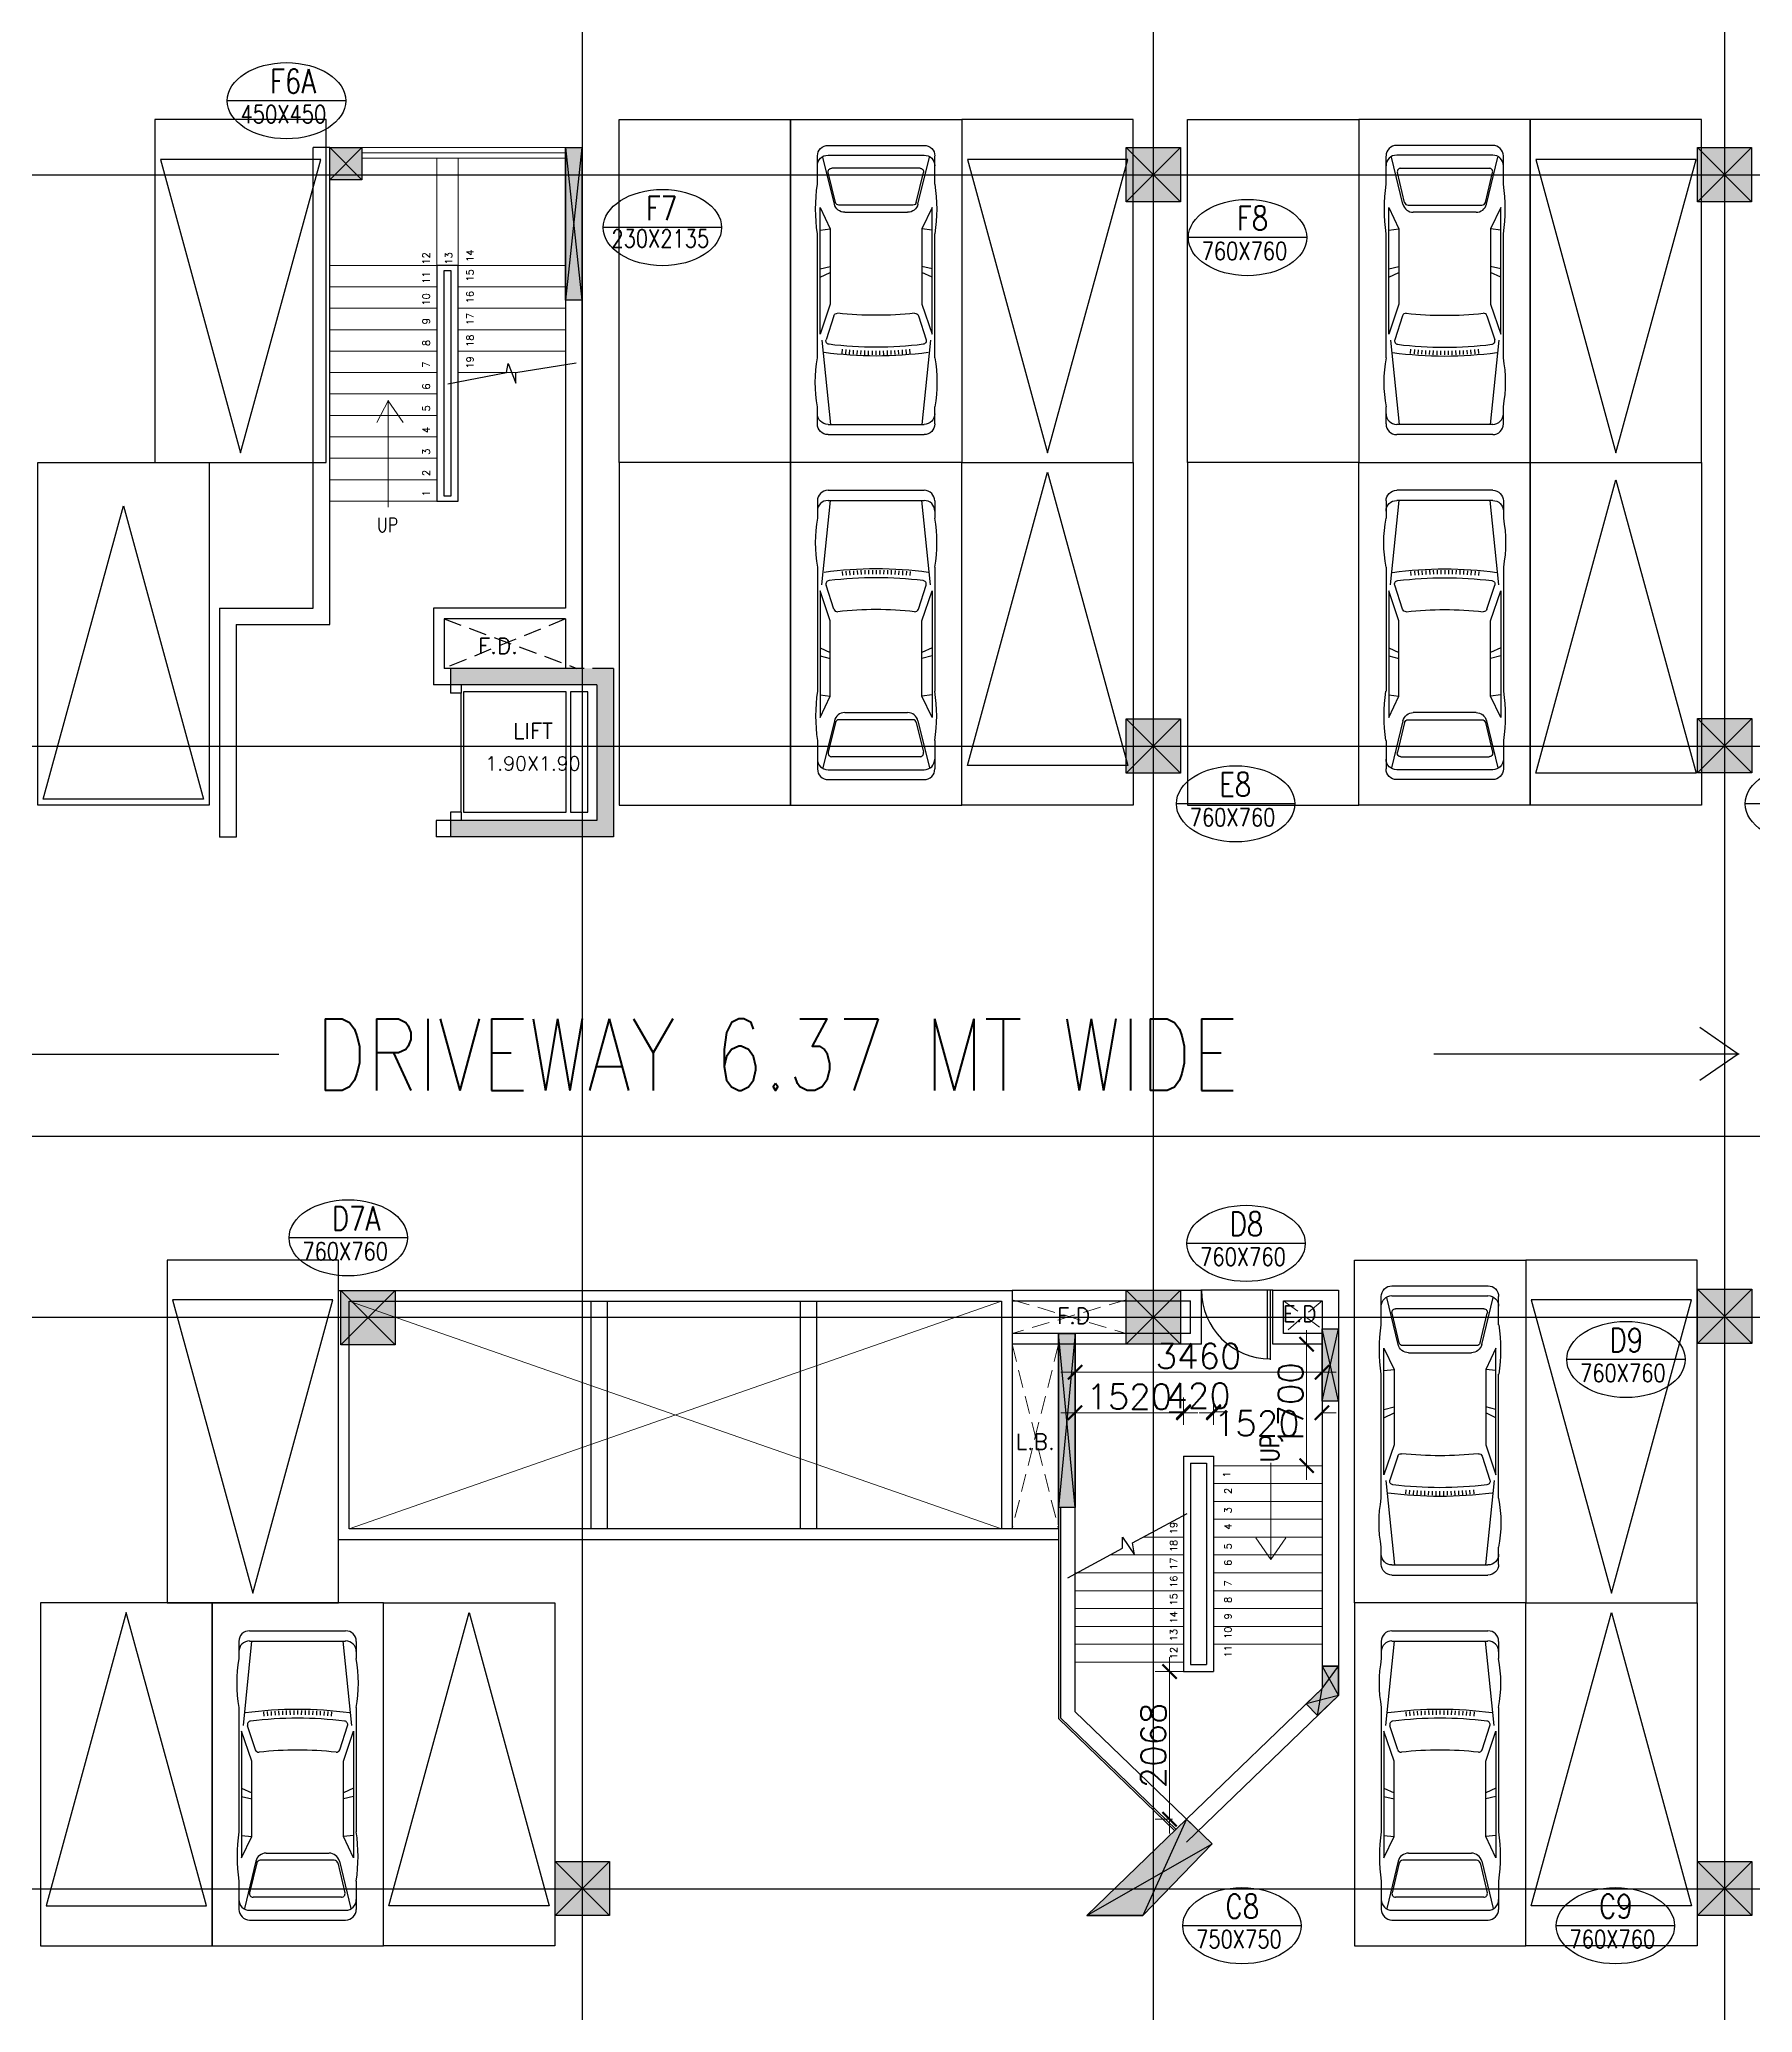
# Model space of a CAD drawing. Extents: x -14054 to 906348, y -36965 to 188562.
# Drawn here: x 715247 to 739241, y 85479 to 113106 of the extents above; entities that cross this region are included whole.
import ezdxf
from ezdxf.enums import TextEntityAlignment as Align

# ---------------------------------------------------------------- set-up
doc = ezdxf.new("R2010")
doc.units = 0
doc.header["$LTSCALE"] = 1000
doc.header["$MEASUREMENT"] = 0
doc.header["$PDMODE"] = 34
doc.header["$PDSIZE"] = -5
for name, pattern in [('ACAD_ISO03W100', [30, 12, -18]), ('DASHED', [0.75, 0.5, -0.25]), ('HIDDEN', [0.375, 0.25, -0.125])]:
    doc.linetypes.add(name, pattern=pattern)
doc.layers.get('0').update_dxf_attribs({"linetype": 'CONTINUOUS'})
doc.layers.get('DEFPOINTS').update_dxf_attribs({"linetype": 'CONTINUOUS'})
for name, color, linetype in [('CAR', 6, 'CONTINUOUS'), ('COL-FIN', 3, 'CONTINUOUS'), ('COL-SIZE', 1, 'CONTINUOUS'), ('COL-SOL', 253, 'CONTINUOUS'), ('COL-TX1', 4, 'CONTINUOUS'), ('COL-TX2', 33, 'CONTINUOUS'), ('CROSS', 3, 'CONTINUOUS'), ('dash', 8, 'ACAD_ISO03W100'), ('DOOR', 6, 'CONTINUOUS'), ('GRID', 8, 'HIDDEN'), ('LINE', 1, 'CONTINUOUS'), ('TXT', 2, 'CONTINUOUS')]:
    doc.layers.add(name, color=color, linetype=linetype)
for name, color, linetype, lineweight in [('HIDDEN', 7, 'HIDDEN', 15), ('STAIR', 4, 'CONTINUOUS', 15), ('TEXT', 3, 'CONTINUOUS', 15), ('WALL', 2, 'CONTINUOUS', 30), ('WIN', 6, 'CONTINUOUS', 9)]:
    doc.layers.add(name, color=color, linetype=linetype, lineweight=lineweight)
doc.styles.add('RM1', font='simplex.shx', dxfattribs={"width": 0.8, "height": 300})
doc.styles.add('ROMANS', font='ROMANS.shx', dxfattribs={"height": 350})
doc.styles.add('STYLE2', font='simplex.shx', dxfattribs={"width": 0.8})
doc.dimstyles.new('Copy of STANDARD', dxfattribs={"dimtxt": 0.25, "dimasz": 0.2, "dimexe": 0.05, "dimexo": 0.15, "dimgap": 0.05, "dimtad": 0, "dimzin": 0, "dimdsep": 46, "dimtxsty": 'RM1', "dimblk1": 'ARCHTICK', "dimblk2": 'ARCHTICK', "dimsah": 1, "dimcen": 0, "dimclrd": 8, "dimclre": 8, "dimclrt": 4, "dimadec": 0, "dimazin": 0, "dimtfac": 1, "dimtix": 1, "dimtofl": 0, "dimtmove": 2, "dimatfit": 3, "dimldrblk": 'ARCHTICK', "dimfxl": 1, "dimtolj": 1, "dimtzin": 0, "dimarcsym": 0})

# ---------------------------------------------------------------- blocks, each defined once
blk = doc.blocks.new('_ARCHTICK')
at = {"color": 0, "linetype": 'ByBlock', "const_width": 0.15}
blk.add_lwpolyline([(-0.5, -0.5), (0.5, 0.5)], dxfattribs=at)
blk = doc.blocks.new('*D78')
at = {"layer": 'DEFPOINTS', "color": 0, "linetype": 'Continuous', "transparency": 16777216}
for p in [(731271, 93891), (731271, 93506), (731691, 93506)]:
    blk.add_point(p, dxfattribs=at)
at = {"layer": 'WALL', "color": 8, "linetype": 'Continuous', "lineweight": -2, "transparency": 16777216}
for p, q in [((731271, 93706), (731271, 94091)), ((731691, 93706), (731691, 94091)), ((731271, 93891), (731071, 93891)), ((731691, 93891), (731891, 93891))]:
    blk.add_line(p, q, dxfattribs=at)
at = {"layer": 'WALL', "color": 8, "linetype": 'Continuous', "lineweight": -2, "transparency": 16777216, "xscale": 200, "yscale": 200, "zscale": 200}
blk.add_blockref('_ARCHTICK', (731271, 93891), dxfattribs=at)
at = {"layer": 'WALL', "color": 8, "linetype": 'Continuous', "lineweight": -2, "transparency": 16777216, "xscale": 200, "yscale": 200, "zscale": 200, "rotation": 180}
blk.add_blockref('_ARCHTICK', (731691, 93891), dxfattribs=at)
at = {"layer": 'WALL', "color": 4, "linetype": 'Continuous', "transparency": 16777216, "insert": (731481, 94116), "char_height": 350, "attachment_point": 5, "style": 'ROMANS'}
blk.add_mtext('\\A1;420', dxfattribs=at)
blk = doc.blocks.new('*D79')
at = {"layer": 'DEFPOINTS', "color": 0, "linetype": 'Continuous', "transparency": 16777216}
for p in [(732934, 94836), (732934, 93136), (732995, 93136)]:
    blk.add_point(p, dxfattribs=at)
at = {"layer": 'WALL', "color": 8, "linetype": 'Continuous', "lineweight": -2, "transparency": 16777216}
for p, q in [((732995, 95036), (732995, 92936)), ((733134, 94836), (733195, 94836)), ((733134, 93136), (733195, 93136))]:
    blk.add_line(p, q, dxfattribs=at)
at = {"layer": 'WALL', "color": 8, "linetype": 'Continuous', "lineweight": -2, "transparency": 16777216, "xscale": 200, "yscale": 200, "zscale": 200}
for p, rotation in [((732995, 94836), 90), ((732995, 93136), 270)]:
    blk.add_blockref('_ARCHTICK', p, dxfattribs=dict(at, rotation=rotation))
at = {"layer": 'WALL', "color": 4, "linetype": 'Continuous', "transparency": 16777216, "insert": (732770, 93986), "char_height": 350, "attachment_point": 5, "rotation": 90, "style": 'ROMANS'}
blk.add_mtext('\\A1;1700', dxfattribs=at)
blk = doc.blocks.new('*D80')
at = {"layer": 'DEFPOINTS', "color": 0, "linetype": 'Continuous', "transparency": 16777216}
for p in [(733211, 93877), (731691, 93506), (733211, 93510)]:
    blk.add_point(p, dxfattribs=at)
at = {"layer": 'WALL', "color": 8, "linetype": 'Continuous', "lineweight": -2, "transparency": 16777216}
for p, q in [((731691, 93706), (731691, 94077)), ((733211, 93710), (733211, 94077)), ((731691, 93877), (731491, 93877)), ((733211, 93877), (733411, 93877))]:
    blk.add_line(p, q, dxfattribs=at)
at = {"layer": 'WALL', "color": 8, "linetype": 'Continuous', "lineweight": -2, "transparency": 16777216, "xscale": 200, "yscale": 200, "zscale": 200}
blk.add_blockref('_ARCHTICK', (731691, 93877), dxfattribs=at)
at = {"layer": 'WALL', "color": 8, "linetype": 'Continuous', "lineweight": -2, "transparency": 16777216, "xscale": 200, "yscale": 200, "zscale": 200, "rotation": 180}
blk.add_blockref('_ARCHTICK', (733211, 93877), dxfattribs=at)
at = {"layer": 'WALL', "color": 4, "linetype": 'Continuous', "transparency": 16777216, "insert": (732297, 93727), "char_height": 350, "attachment_point": 5, "style": 'ROMANS'}
blk.add_mtext('\\A1;1520', dxfattribs=at)
blk = doc.blocks.new('*D81')
at = {"layer": 'DEFPOINTS', "color": 0, "linetype": 'Continuous', "transparency": 16777216}
for p in [(729751, 94445), (729751, 93074), (733211, 93074)]:
    blk.add_point(p, dxfattribs=at)
at = {"layer": 'TXT', "color": 8, "linetype": 'Continuous', "lineweight": -2, "transparency": 16777216}
for p, q in [((729751, 93274), (729751, 94645)), ((733211, 93274), (733211, 94645)), ((733411, 94445), (729551, 94445))]:
    blk.add_line(p, q, dxfattribs=at)
at = {"layer": 'TXT', "color": 8, "linetype": 'Continuous', "lineweight": -2, "transparency": 16777216, "xscale": 200, "yscale": 200, "zscale": 200, "rotation": 180}
blk.add_blockref('_ARCHTICK', (729751, 94445), dxfattribs=at)
at = {"layer": 'TXT', "color": 8, "linetype": 'Continuous', "lineweight": -2, "transparency": 16777216, "xscale": 200, "yscale": 200, "zscale": 200}
blk.add_blockref('_ARCHTICK', (733211, 94445), dxfattribs=at)
at = {"layer": 'TXT', "color": 4, "linetype": 'Continuous', "transparency": 16777216, "insert": (731481, 94670), "char_height": 350, "attachment_point": 5, "style": 'ROMANS'}
blk.add_mtext('\\A1;3460', dxfattribs=at)
blk = doc.blocks.new('*D82')
at = {"layer": 'DEFPOINTS', "color": 0, "linetype": 'Continuous', "transparency": 16777216}
for p in [(729751, 93877), (729751, 93510), (731271, 93506)]:
    blk.add_point(p, dxfattribs=at)
at = {"layer": 'WALL', "color": 8, "linetype": 'Continuous', "lineweight": -2, "transparency": 16777216}
for p, q in [((729751, 93710), (729751, 94077)), ((731271, 93706), (731271, 94077)), ((731471, 93877), (729551, 93877))]:
    blk.add_line(p, q, dxfattribs=at)
at = {"layer": 'WALL', "color": 8, "linetype": 'Continuous', "lineweight": -2, "transparency": 16777216, "xscale": 200, "yscale": 200, "zscale": 200, "rotation": 180}
blk.add_blockref('_ARCHTICK', (729751, 93877), dxfattribs=at)
at = {"layer": 'WALL', "color": 8, "linetype": 'Continuous', "lineweight": -2, "transparency": 16777216, "xscale": 200, "yscale": 200, "zscale": 200}
blk.add_blockref('_ARCHTICK', (731271, 93877), dxfattribs=at)
at = {"layer": 'WALL', "color": 4, "linetype": 'Continuous', "transparency": 16777216, "insert": (730511, 94102), "char_height": 350, "attachment_point": 5, "style": 'ROMANS'}
blk.add_mtext('\\A1;1520', dxfattribs=at)
blk = doc.blocks.new('CAR1')
at = {"linetype": 'Continuous'}
for p, q in [((-166, 4334), (-166, 4068)), ((-96, 3029), (38, 4341)), ((0, 4500), (1495, 4500)), ((0, 4341), (1495, 4341)), ((1592, 3029), (1457, 4341)), ((1661, 4334), (1661, 4068)), ((-166, 3305), (-166, 1374)), ((217, 3237), (223, 3173)), ((276, 3242), (281, 3178)), ((335, 3246), (339, 3182)), ((394, 3250), (398, 3186)), ((453, 3253), (456, 3189)), ((512, 3256), (514, 3191)), ((571, 3258), (573, 3193)), ((630, 3259), (631, 3195)), ((689, 3260), (689, 3195)), ((748, 3260), (748, 3196)), ((807, 3260), (806, 3195)), ((866, 3259), (864, 3195)), ((925, 3258), (923, 3193)), ((984, 3256), (981, 3191)), ((1043, 3253), (1040, 3189)), ((1102, 3250), (1098, 3186)), ((1160, 3246), (1156, 3182)), ((1219, 3242), (1214, 3178)), ((1278, 3237), (1273, 3173)), ((1661, 3305), (1661, 1374)), ((35, 2472), (-123, 2938)), ((-123, 2938), (-123, 967)), ((91, 2650), (-30, 3023)), ((1405, 2650), (1526, 3023)), ((1461, 2472), (1619, 2938)), ((1619, 2938), (1619, 967)), ((35, 1300), (35, 2472)), ((1461, 1300), (1461, 2472)), ((-123, 2052), (35, 1978)), ((-123, 1923), (35, 1884)), ((1619, 2052), (1461, 1978)), ((1619, 1923), (1461, 1884)), ((-123, 1317), (35, 1300)), ((-123, 967), (35, 1300)), ((1619, 1317), (1461, 1300)), ((1619, 967), (1461, 1300)), ((1319, 930), (168, 930)), ((259, 1041), (1237, 1041)), ((98, 914), (-80, 181)), ((114, 888), (2, 424)), ((1372, 888), (1485, 424)), ((1398, 914), (1576, 181)), ((-166, 606), (-166, 166)), ((1431, 356), (56, 356)), ((1661, 606), (1661, 166)), ((0, 153), (1495, 153)), ((0, 0), (1495, 0))]:
    blk.add_line(p, q, dxfattribs=at)
for centre, radius, start, end in [((0, 4334), 166, 90.0171, 179.9829), ((0, 4176), 166, 90.0171, 179.9829), ((1495, 4334), 166, 0.0171, 89.9829), ((1495, 4176), 166, 0.0171, 89.9829), ((1947, 3686), 2146, 169.7616, 190.2384), ((-451, 3686), 2146, 349.7616, 10.2384), ((748, -2823), 6100, 82.3671, 97.6329), ((22, 3040), 55.1, 96.8356, 198.1699), ((748, -2891), 6031, 83.0262, 96.9738), ((1473, 3040), 55.1, 341.8301, 83.1644), ((143, 2667), 55.4, 198.1055, 275.9744), ((748, -2856), 5500, 83.7528, 96.2472), ((1352, 2667), 55.4, 264.0256, 341.8945), ((2441, 990), 2635, 171.6216, 188.3784), ((-945, 990), 2635, 351.6216, 8.3784), ((259, 875), 166, 90.0444, 166.3177), ((168, 875), 55.2, 89.911, 166.2607), ((1237, 875), 166, 13.6822, 89.9556), ((1319, 875), 55.2, 13.7393, 90.0891), ((0, 318), 166, 180.0172, 269.9829), ((56, 411), 55.2, 166.3661, 269.9108), ((1431, 411), 55.2, 270.0891, 13.6339), ((1495, 318), 166, 270.0171, 359.9828), ((0, 165), 165, 179.9175, 270.0824), ((1496, 165), 165, 269.9176, 0.0825)]:
    blk.add_arc(centre, radius, start, end, dxfattribs=at)
blk = doc.blocks.new('*D77')
at = {"layer": 'DEFPOINTS', "color": 0, "linetype": 'Continuous', "transparency": 16777216}
for p in [(731481, 90253), (731075, 88185), (731315, 88185)]:
    blk.add_point(p, dxfattribs=at)
at = {"layer": 'WALL', "color": 8, "linetype": 'Continuous', "lineweight": -2, "transparency": 16777216}
for p, q in [((731075, 90453), (731075, 87985)), ((731281, 90253), (730875, 90253)), ((731115, 88185), (730875, 88185))]:
    blk.add_line(p, q, dxfattribs=at)
at = {"layer": 'WALL', "color": 8, "linetype": 'Continuous', "lineweight": -2, "transparency": 16777216, "xscale": 200, "yscale": 200, "zscale": 200}
for p, rotation in [((731075, 90253), 90), ((731075, 88185), 270)]:
    blk.add_blockref('_ARCHTICK', p, dxfattribs=dict(at, rotation=rotation))
at = {"layer": 'WALL', "color": 4, "linetype": 'Continuous', "transparency": 16777216, "insert": (730850, 89219), "char_height": 350, "attachment_point": 5, "rotation": 90, "style": 'ROMANS'}
blk.add_mtext('\\A1;2068', dxfattribs=at)
blk = doc.blocks.new('*U46')
at = {"layer": 'CAR'}
for points in [[(716864.92, 107183.38), (719264.92, 107183.38), (719264.92, 111983.38), (716864.92, 111983.38), (716864.92, 107183.38)], [(725767.45, 107183.38), (723367.45, 107183.38), (723367.45, 111983.38), (725767.45, 111983.38), (725767.45, 107183.38)], [(728167.45, 107183.38), (725767.45, 107183.38), (725767.45, 111983.38), (728167.45, 111983.38), (728167.45, 107183.38)], [(728167.45, 107183.38), (730567.45, 107183.38), (730567.45, 111983.38), (728167.45, 111983.38), (728167.45, 107183.38)], [(733727.45, 107183.38), (731327.45, 107183.38), (731327.45, 111983.38), (733727.45, 111983.38), (733727.45, 107183.38)], [(733727.45, 107183.38), (736127.45, 107183.38), (736127.45, 111983.38), (733727.45, 111983.38), (733727.45, 107183.38)], [(736127.45, 107183.38), (738527.45, 107183.38), (738527.45, 111983.38), (736127.45, 111983.38), (736127.45, 107183.38)], [(715224.16, 107183.38), (717624.16, 107183.38), (717624.16, 102383.38), (715224.16, 102383.38), (715224.16, 107183.38)], [(725767.45, 107183.38), (723367.45, 107183.38), (723367.45, 102383.38), (725767.45, 102383.38), (725767.45, 107183.38)], [(728167.45, 107183.38), (725767.45, 107183.38), (725767.45, 102383.38), (728167.45, 102383.38), (728167.45, 107183.38)], [(728167.45, 107183.38), (730567.45, 107183.38), (730567.45, 102383.38), (728167.45, 102383.38), (728167.45, 107183.38)], [(733727.45, 107183.38), (731327.45, 107183.38), (731327.45, 102383.38), (733727.45, 102383.38), (733727.45, 107183.38)], [(733727.45, 107183.38), (736127.45, 107183.38), (736127.45, 102383.38), (733727.45, 102383.38), (733727.45, 107183.38)], [(736127.45, 107183.38), (738527.45, 107183.38), (738527.45, 102383.38), (736127.45, 102383.38), (736127.45, 107183.38)], [(717034.94, 91214.23), (719434.94, 91214.23), (719434.94, 96014.23), (717034.94, 96014.23), (717034.94, 91214.23)], [(736064.16, 91214.23), (733664.16, 91214.23), (733664.16, 96014.23), (736064.16, 96014.23), (736064.16, 91214.23)], [(736064.16, 91214.23), (738464.16, 91214.23), (738464.16, 96014.23), (736064.16, 96014.23), (736064.16, 91214.23)], [(717664.16, 91214.23), (715264.16, 91214.23), (715264.16, 86414.23), (717664.16, 86414.23), (717664.16, 91214.23)], [(720064.16, 91214.23), (717664.16, 91214.23), (717664.16, 86414.23), (720064.16, 86414.23), (720064.16, 91214.23)], [(720064.16, 91214.23), (722464.16, 91214.23), (722464.16, 86414.23), (720064.16, 86414.23), (720064.16, 91214.23)], [(736064.16, 91214.23), (733664.16, 91214.23), (733664.16, 86414.23), (736064.16, 86414.23), (736064.16, 91214.23)], [(736064.16, 91214.23), (738464.16, 91214.23), (738464.16, 86414.23), (736064.16, 86414.23), (736064.16, 91214.23)]]:
    blk.add_lwpolyline(points, dxfattribs=at)
for points in [[(719187.67, 111426.37), (716942.17, 111426.37), (718064.92, 107318.57)], [(730490.2, 111426.37), (728244.69, 111426.37), (729367.45, 107318.57)], [(738450.2, 111426.37), (736204.69, 111426.37), (737327.45, 107318.57)], [(730490.2, 102940.39), (728244.69, 102940.39), (729367.45, 107048.18)], [(738450.2, 102831.91), (736204.69, 102831.91), (737327.45, 106939.71)], [(717546.91, 102467.37), (715301.41, 102467.37), (716424.16, 106575.17)], [(719357.69, 95457.22), (717112.18, 95457.22), (718234.94, 91349.43)], [(738386.91, 95457.22), (736141.41, 95457.22), (737264.16, 91349.43)], [(715341.41, 86971.24), (717586.91, 86971.24), (716464.16, 91079.04)], [(722386.91, 86971.24), (720141.41, 86971.24), (721264.16, 91079.04)], [(738386.91, 86971.24), (736141.41, 86971.24), (737264.16, 91079.04)]]:
    blk.add_lwpolyline(points, close=True, dxfattribs=at)
at = {"layer": 'COL-FIN', "linetype": 'Continuous'}
for points in [[(719763.15, 111142.64), (719313.15, 111142.64), (719313.15, 111592.64), (719763.15, 111592.64)], [(722843.19, 109457.59), (722613.19, 109457.59), (722613.16, 111592.59), (722843.16, 111592.59)], [(731227.45, 110832.59), (730467.45, 110832.59), (730467.45, 111592.59), (731227.45, 111592.59)], [(739227.45, 110832.48), (738467.45, 110832.48), (738467.45, 111592.48), (739227.45, 111592.48)], [(731227.45, 102832.59), (730467.45, 102832.59), (730467.45, 103592.59), (731227.45, 103592.59)], [(739230.82, 102839.14), (738470.82, 102839.14), (738470.82, 103599.14), (739230.82, 103599.14)], [(731227.45, 94835.88), (730467.45, 94835.88), (730467.45, 95595.88), (731227.45, 95595.88)], [(739230.73, 94845.77), (738470.73, 94845.77), (738470.73, 95605.77), (739230.73, 95605.77)], [(720228.86, 94827.59), (719468.86, 94827.59), (719468.86, 95587.59), (720228.86, 95587.59)], [(733441.04, 94037.42), (733211.04, 94037.42), (733211.04, 95051.02), (733441.04, 95051.02)], [(729521.05, 94985.88), (729521.05, 92551.54), (729521.05, 94985.88), (729751.05, 94985.88), (729751.05, 92551.54), (729751.05, 94985.88)], [(733211.04, 90015.31), (732989.51, 89801.47), (733149.25, 89635.99), (733441.04, 89917.66), (733441.04, 90328.33), (733211.04, 90328.33)], [(730702.15, 86835.88), (729917.38, 86835.88), (731314.69, 88184.73), (731671.63, 87840.17)], [(723230.73, 86835.88), (722470.73, 86835.88), (722470.73, 87595.88), (723230.73, 87595.88)], [(739230.73, 86835.88), (738470.73, 86835.88), (738470.73, 87595.88), (739230.73, 87595.88)]]:
    blk.add_lwpolyline(points, close=True, dxfattribs=at)
at = {"layer": 'COL-FIN', "color": 5, "linetype": 'Continuous'}
blk.add_lwpolyline([(723230.73, 86835.88), (722470.73, 86835.88), (722470.73, 87595.88), (723230.73, 87595.88)], close=True, dxfattribs=at)
at = {"layer": 'COL-SIZE', "color": 1}
for p, q in [((719536.89, 112248.43), (717878.22, 112248.43)), ((724801.86, 110472.37), (723143.2, 110472.37))]:
    blk.add_line(p, q, dxfattribs=at)
for centre in [(718707.55, 112248.43), (723972.53, 110472.37)]:
    blk.add_ellipse(centre, major_axis=(-829.33, 0), ratio=0.6434108, dxfattribs=at)
at = {"layer": 'COL-SOL'}
for points in [[(719763.15, 111592.64), (719763.15, 111142.64), (719313.15, 111592.64), (719313.15, 111142.64)], [(722613.16, 111592.59), (722613.16, 109457.59), (722843.19, 111592.59), (722843.19, 109457.59)]]:
    blk.add_solid(points, dxfattribs=at)
at = {"layer": 'COL-SOL', "linetype": 'Continuous'}
for points in [[(730467.45, 111592.59), (730467.45, 110832.59), (731227.45, 111592.59), (731227.45, 110832.59)], [(738467.45, 111592.48), (738467.45, 110832.48), (739227.45, 111592.48), (739227.45, 110832.48)], [(730467.45, 103592.59), (730467.45, 102832.59), (731227.45, 103592.59), (731227.45, 102832.59)], [(738470.82, 103599.14), (738470.82, 102839.14), (739230.82, 103599.14), (739230.82, 102839.14)], [(730467.45, 95595.88), (730467.45, 94835.88), (731227.45, 95595.88), (731227.45, 94835.88)], [(738470.73, 95605.77), (738470.73, 94845.77), (739230.73, 95605.77), (739230.73, 94845.77)], [(719468.86, 95587.59), (719468.86, 94827.59), (720228.86, 95587.59), (720228.86, 94827.59)], [(733441.04, 94037.42), (733441.04, 95051.02), (733211.04, 94037.42), (733211.04, 95051.02)], [(729521.05, 94985.88), (729751.05, 94985.88), (729521.05, 92551.54), (729751.05, 92551.54)], [(733211.04, 90328.33), (733441.04, 90328.33), (733211.04, 90015.31), (733441.04, 89917.66)], [(733211.04, 90015.31), (733441.04, 89917.66), (732989.51, 89801.47), (733149.25, 89635.99)], [(731314.69, 88184.73), (731671.63, 87840.17), (729917.38, 86835.88), (730702.15, 86835.88)], [(722470.73, 87595.88), (722470.73, 86835.88), (723230.73, 87595.88), (723230.73, 86835.88)], [(738470.73, 87595.88), (738470.73, 86835.88), (739230.73, 87595.88), (739230.73, 86835.88)]]:
    blk.add_solid(points, dxfattribs=at)
at = {"layer": 'COL-SOL', "color": 8, "linetype": 'Continuous'}
for points in [[(721005.87, 104299.55), (721005.87, 104069.55), (723055.87, 104299.55), (723055.87, 104069.55)], [(723285.87, 104299.55), (723285.87, 102169.55), (723055.87, 104299.55), (723055.87, 102169.55)], [(723285.87, 101939.55), (723285.87, 102169.55), (721005.87, 101939.55), (721005.87, 102169.55)]]:
    blk.add_solid(points, dxfattribs=at)
at = {"layer": 'COL-TX1', "color": 1}
for p, q in [((732997.15, 110332.53), (731338.49, 110332.53)), ((732830.25, 102403.87), (731171.59, 102403.87)), ((740797.95, 102403.87), (739139.29, 102403.87)), ((720401.89, 96326.33), (718743.23, 96326.33)), ((732976.17, 96249.07), (731317.51, 96249.07)), ((738296.96, 94622.79), (736638.3, 94622.79)), ((732919.17, 86694.72), (731260.51, 86694.72)), ((738149.19, 86694.72), (736490.53, 86694.72))]:
    blk.add_line(p, q, dxfattribs=at)
for centre in [(732167.82, 110332.53), (732000.92, 102403.87), (739968.62, 102403.87), (719572.56, 96326.33), (732146.84, 96249.07), (737467.63, 94622.79), (732089.84, 86694.72), (737319.86, 86694.72)]:
    blk.add_ellipse(centre, major_axis=(-829.33, 0), ratio=0.6434108, dxfattribs=at)
at = {"layer": 'CROSS', "color": 3, "linetype": 'Continuous'}
for p, q in [((719313.15, 111592.64), (719763.15, 111142.64)), ((719763.15, 111592.64), (719313.15, 111142.64)), ((722613.16, 111592.59), (722843.19, 109457.59)), ((722843.16, 111592.59), (722613.19, 109457.59)), ((730467.45, 111592.59), (731227.45, 110832.59)), ((731227.45, 111592.59), (730467.45, 110832.59)), ((739227.45, 111592.48), (738467.45, 110832.48)), ((738467.45, 111592.48), (739227.45, 110832.48)), ((731227.45, 103592.59), (730467.45, 102832.59)), ((730467.45, 103592.59), (731227.45, 102832.59)), ((738470.82, 103599.14), (739230.82, 102839.14)), ((739230.82, 103599.14), (738470.82, 102839.14)), ((731227.45, 95595.88), (730467.45, 94835.88)), ((730467.45, 95595.88), (731227.45, 94835.88)), ((739230.73, 95605.77), (738470.73, 94845.77)), ((738470.73, 95605.77), (739230.73, 94845.77)), ((720228.86, 95587.59), (719468.86, 94827.59)), ((719468.86, 95587.59), (720228.86, 94827.59)), ((723230.73, 87595.88), (722470.73, 86835.88)), ((722470.73, 87595.88), (723230.73, 86835.88)), ((738470.73, 87595.88), (739230.73, 86835.88)), ((739230.73, 87595.88), (738470.73, 86835.88))]:
    blk.add_line(p, q, dxfattribs=at)
at = {"layer": 'CROSS', "linetype": 'Continuous'}
for p, q in [((733211.04, 94037.42), (733441.04, 95051.02)), ((733441.04, 94037.42), (733211.04, 95051.02)), ((729751.05, 94985.88), (729521.05, 92551.54)), ((729751.05, 92551.54), (729521.05, 94985.88)), ((729751.05, 94985.88), (729521.05, 92551.54)), ((729751.05, 92551.54), (729521.05, 94985.88)), ((729751.05, 92551.54), (729521.05, 92551.54)), ((729751.05, 92551.54), (729521.05, 92551.54)), ((733211.04, 90015.31), (733441.04, 90328.33)), ((733211.04, 90328.33), (733441.04, 89917.66)), ((733441.04, 89917.66), (732989.51, 89801.47)), ((733149.25, 89635.99), (733211.04, 90015.31)), ((731314.69, 88184.73), (730702.15, 86835.88)), ((729917.38, 86835.88), (731671.63, 87840.17))]:
    blk.add_line(p, q, dxfattribs=at)
at = {"layer": 'dash', "linetype": 'DASHED', "ltscale": 0.5}
for p, q in [((720914.12, 104992.51), (722775.12, 104299.55)), ((722613.11, 104992.5), (720914.12, 104299.55))]:
    blk.add_line(p, q, dxfattribs=at)
at = {"layer": 'DOOR', "linetype": 'Continuous'}
for p, q in [((721155.87, 102284.55), (721155.87, 103954.55)), ((732521.04, 95595.88), (731515.17, 95595.86)), ((732443.09, 95595.87), (732443.09, 94632.82)), ((732485.01, 95595.87), (732485.01, 94618.98))]:
    blk.add_line(p, q, dxfattribs=at)
blk.add_arc((732485.01, 95595.87), 963.96, 180.000773, 270, dxfattribs=at)
blk.add_arc((732485.01, 95595.87), 963.96, 180.000773, 270, dxfattribs=at)
at = {"layer": 'GRID', "color": 8, "linetype": 'Continuous'}
for p, q in [((722847.45, 138852.88), (722847.45, 71200.43)), ((730847.45, 138852.88), (730847.45, 71200.43)), ((738847.45, 138852.88), (738847.45, 71200.43)), ((722847.45, 138599.3), (722847.45, 70946.85)), ((730847.45, 138599.3), (730847.45, 70946.85)), ((738847.45, 138599.3), (738847.45, 70946.85)), ((673438.29, 111212.59), (782561.35, 111212.59)), ((673438.29, 103212.59), (782561.35, 103212.59)), ((673438.29, 97751.79), (782561.35, 97751.79)), ((673438.28, 95215.88), (782561.35, 95215.88)), ((673438.29, 87212.59), (782561.35, 87212.59))]:
    blk.add_line(p, q, dxfattribs=at)
at = {"layer": 'GRID', "linetype": 'Continuous'}
for points in [[(722626.46, 103970.57), (721185.78, 103970.57), (721185.78, 102286.25), (722626.46, 102286.25)], [(722929.52, 103970.57), (722687.07, 103970.57), (722687.07, 102286.25), (722929.52, 102286.25)]]:
    blk.add_lwpolyline(points, close=True, dxfattribs=at)
at = {"layer": 'HIDDEN', "color": 7, "linetype": 'Continuous'}
for p, q in [((728719.67, 95437.59), (719584.94, 92250.11)), ((719584.94, 95437.59), (728719.65, 92250.11))]:
    blk.add_line(p, q, dxfattribs=at)
at = {"layer": 'HIDDEN', "color": 7}
for p, q in [((730467.45, 95460.74), (728869.67, 94985.89)), ((728869.67, 95460.74), (730467.45, 94985.88)), ((729521.05, 94835.88), (728869.65, 92250.11)), ((728869.67, 94835.89), (729521.03, 92250.11))]:
    blk.add_line(p, q, dxfattribs=at)
at = {"layer": 'HIDDEN'}
for p, q in [((732671.04, 95445.88), (733211.04, 95051.02)), ((733211.04, 95445.88), (732671.04, 94985.88))]:
    blk.add_line(p, q, dxfattribs=at)
at = {"layer": 'LINE'}
for p, q in [((729546.03, 92551.54), (729546.01, 89607.17)), ((729546.01, 89607.17), (731166.48, 88042.88))]:
    blk.add_line(p, q, dxfattribs=at)
at = {"layer": 'STAIR'}
for p, q in [((720812.94, 109942.41), (720812.94, 111442.6)), ((721112.94, 109942.41), (721112.94, 111442.6)), ((719313.15, 109942.43), (720812.94, 109942.42)), ((722612.91, 109942.43), (721112.9, 109942.42)), ((719313.15, 109642.43), (720812.94, 109642.42)), ((722612.91, 109642.43), (721112.9, 109642.42)), ((719313.15, 109342.43), (720812.94, 109342.42)), ((722612.91, 109342.43), (721112.9, 109342.42)), ((719313.15, 109042.43), (720812.94, 109042.42)), ((722612.91, 109042.43), (721112.9, 109042.42)), ((719313.15, 108742.43), (720812.93, 108742.42)), ((722612.91, 108742.43), (721112.9, 108742.42)), ((719313.15, 108442.43), (720812.93, 108442.42)), ((721918.03, 108442.42), (721112.91, 108442.42)), ((719313.15, 108142.43), (720812.93, 108142.42)), ((719313.15, 107842.43), (720812.93, 107842.42)), ((719313.15, 107542.43), (720812.93, 107542.42)), ((719313.15, 107242.43), (720812.92, 107242.42)), ((719313.15, 106942.43), (720812.92, 106942.42)), ((719313.15, 106642.43), (720812.92, 106642.42)), ((733211.04, 93136.15), (731691.04, 93136.15)), ((733211.04, 92886.15), (731691.04, 92886.15)), ((733211.02, 92636.15), (731691.03, 92636.15)), ((733211.02, 92386.15), (731691.03, 92386.15)), ((730706.93, 92136.15), (731271.02, 92136.15)), ((733211.02, 92136.15), (731691.03, 92136.15)), ((730241.98, 91886.15), (731271.02, 91886.15)), ((733211.02, 91886.15), (731691.03, 91886.15)), ((729751.03, 91636.15), (731271.02, 91636.15)), ((733211.02, 91636.15), (731691.03, 91636.15)), ((729751.03, 91386.15), (731271.02, 91386.15)), ((733211.02, 91386.15), (731691.04, 91386.15)), ((729751.03, 91136.15), (731271.01, 91136.15)), ((733211.02, 91136.15), (731691.04, 91136.15)), ((729751.03, 90886.15), (731271.01, 90886.15)), ((729751.03, 90636.15), (731271.01, 90636.15)), ((733211.02, 90886.15), (731691.04, 90886.15)), ((733211.02, 90636.15), (731691.04, 90636.15)), ((729751.03, 90386.15), (731271.01, 90386.15))]:
    blk.add_line(p, q, dxfattribs=at)
at = {"layer": 'TEXT'}
for p, q in [((720131.81, 108047.31), (719971.99, 107742.5)), ((720131.82, 108057.78), (720131.81, 106555.8)), ((720131.81, 108047.31), (720341.85, 107742.5)), ((732494.34, 91822.85), (732494.34, 93174.66)), ((732494.34, 91822.85), (732284.29, 92127.66)), ((732494.34, 91822.85), (732704.38, 92127.66))]:
    blk.add_line(p, q, dxfattribs=at)
at = {"layer": 'WALL', "linetype": 'Continuous'}
for p, q in [((719083.15, 105142.51), (719083.15, 111592.64)), ((719313.15, 104912.51), (719313.15, 111592.64)), ((722613.16, 111592.59), (722613.11, 105142.5)), ((722843.16, 111592.59), (722843.1, 104299.55)), ((722843.16, 111592.59), (722843.1, 104299.55)), ((722843.16, 110832.59), (722843.11, 104299.55)), ((720812.94, 109942.42), (720812.92, 106642.42)), ((721112.94, 109942.41), (720812.94, 109942.42)), ((720912.94, 109867.42), (720912.92, 106717.42)), ((721012.94, 109867.42), (720912.94, 109867.42)), ((721012.92, 106717.41), (721012.94, 109867.42)), ((721112.92, 106642.41), (721112.94, 109942.41)), ((720812.92, 106642.42), (721112.92, 106642.41)), ((720912.92, 106717.42), (721012.92, 106717.41)), ((717771.31, 105142.51), (717771.31, 101938.66)), ((717771.31, 105142.51), (719083.15, 105142.51)), ((722613.12, 105142.5), (720764.12, 105142.51)), ((720764.12, 105142.51), (720764.12, 104069.55)), ((722613.11, 104992.5), (720914.12, 104992.51)), ((720914.12, 104992.51), (720914.12, 104299.55)), ((722613.11, 104992.5), (722613.11, 104299.55)), ((718001.31, 104912.51), (718001.31, 101938.66)), ((718001.31, 104912.51), (719313.15, 104912.51)), ((722875.54, 104299.55), (720914.12, 104299.55)), ((721005.87, 104299.55), (721005.87, 103954.55)), ((723285.87, 104299.55), (722995.53, 104299.55)), ((723285.87, 104299.55), (723285.87, 101939.55)), ((723055.87, 104069.55), (720764.12, 104069.55)), ((721155.87, 103954.55), (721005.87, 103954.55)), ((721155.87, 104069.55), (721155.87, 103954.55)), ((723055.87, 104069.55), (723055.87, 102169.55)), ((721155.87, 102284.55), (721005.87, 102284.55)), ((721005.87, 102284.55), (721005.87, 101939.55)), ((721155.87, 102284.55), (721155.87, 102169.55)), ((720803.16, 102169.55), (720803.16, 101939.55)), ((720955.65, 102169.55), (720803.16, 102169.55)), ((723055.87, 102169.55), (720955.65, 102169.55)), ((718001.31, 101938.66), (717771.31, 101938.66)), ((723285.87, 101939.55), (720803.16, 101939.55)), ((739041.27, 98899.6), (738503.93, 99269.88)), ((714326.92, 98899.59), (718600.05, 98899.6)), ((739051.74, 98899.59), (734778.6, 98899.6)), ((739041.27, 98899.6), (738503.92, 98529.32)), ((728869.67, 95595.88), (728869.65, 92250.11)), ((728869.67, 95595.88), (731521.04, 95595.88)), ((732521.04, 95595.88), (733441.04, 95595.88)), ((733441.04, 95595.88), (733441.04, 89917.66)), ((719434.94, 92100.11), (719434.94, 95587.59)), ((719434.94, 95587.59), (728869.67, 95587.59)), ((719584.94, 92250.11), (719584.94, 95437.59)), ((719584.94, 95437.59), (728719.67, 95437.59)), ((722969.67, 95437.59), (722969.67, 92250.11)), ((723199.67, 95437.59), (723199.67, 92250.11)), ((725899.67, 95437.59), (725899.67, 92250.11)), ((726129.67, 95437.59), (726129.67, 92250.11)), ((728719.67, 95437.59), (728719.65, 92250.11)), ((728869.67, 95445.88), (731371.04, 95445.88)), ((732671.04, 95445.88), (733211.04, 95445.88)), ((731371.04, 94985.87), (728869.67, 94985.89)), ((731521.04, 94835.87), (728869.67, 94835.89)), ((733211.04, 94835.88), (732521.04, 94835.88)), ((733211.04, 94985.88), (732671.04, 94985.88)), ((733211.04, 94574.15), (733211.04, 90015.31)), ((731271.03, 93269.34), (731691.04, 93269.34)), ((731371.03, 93169.34), (731591.04, 93169.34)), ((731591.04, 93169.34), (731591.04, 90353.15)), ((731691.04, 93269.34), (731691.04, 90253.15)), ((729521.03, 92100.11), (719434.94, 92100.11)), ((729521.03, 92250.11), (719584.94, 92250.11)), ((731371.01, 90353.15), (731591.04, 90353.15)), ((731271.01, 90253.15), (731691.04, 90253.15)), ((733211.04, 90328.33), (733441.04, 90328.33)), ((731314.69, 88184.73), (733211.04, 90015.31)), ((731314.69, 87865.05), (733441.04, 89917.66)), ((733149.25, 89635.99), (732989.51, 89801.47)), ((729521.01, 89596.55), (731149.11, 88024.89)), ((729751, 89694.21), (731671.63, 87840.17)), ((729917.38, 86835.88), (731314.69, 88184.73)), ((730702.15, 86835.88), (731671.63, 87840.17)), ((729917.38, 86835.88), (730702.15, 86835.88))]:
    blk.add_line(p, q, dxfattribs=at)
at = {"layer": 'WALL'}
for p, q in [((719313.15, 111592.64), (719083.15, 111592.64)), ((731521.04, 94835.87), (731521.04, 95595.88)), ((732521.04, 94835.88), (732521.04, 95595.88)), ((731371.04, 94985.87), (731371.04, 95445.88)), ((732671.04, 94985.88), (732671.04, 95445.88)), ((733211.04, 95445.88), (733211.02, 92261.8)), ((729521.05, 94835.88), (729521.01, 89596.55)), ((729521.05, 92309.35), (729521.05, 94985.89)), ((729751.04, 94835.88), (729751, 89694.21)), ((731271.03, 93269.34), (731271.01, 90253.15)), ((731371.03, 93169.34), (731371.01, 90353.15))]:
    blk.add_line(p, q, dxfattribs=at)
at = {"layer": 'WALL', "linetype": 'Continuous'}
for points in [[(720967.41, 108282.26), (721791.08, 108442.42), (721791.08, 108442.42), (721813.89, 108568.02), (721918.03, 108292.59), (721918.03, 108442.42), (721918.03, 108442.42), (722764.51, 108578.35)], [(729649.72, 91567.69), (730416.21, 91979.83), (730416.21, 91979.83), (730416.21, 92136.15), (730583.77, 91886.15), (730555.57, 92054.77), (730555.57, 92054.77), (731322.06, 92466.9)]]:
    blk.add_lwpolyline(points, dxfattribs=at)
at = {"layer": 'WIN'}
for p, q in [((719763.15, 111592.64), (722613.16, 111592.59)), ((719763.15, 111517.61), (722613.15, 111517.59)), ((719763.15, 111442.61), (722613.15, 111442.59))]:
    blk.add_line(p, q, dxfattribs=at)
at = {"layer": 'CAR', "yscale": 0.899999999996728, "zscale": 0.899999999996728}
for p, xscale, rotation in [((726292.69, 111623.4), -0.899999999996728, 179.9999999999999), ((735602.21, 111623.4), 0.899999999996728, 180.0000000000001), ((735602.21, 102743.35), -0.899999999996728, 359.9999999999999), ((734189.4, 95654.26), -0.899999999996728, 179.9999999999999)]:
    blk.add_blockref('CAR1', p, dxfattribs=dict(at, xscale=xscale, rotation=rotation))
at = {"layer": 'CAR', "xscale": 0.899999999996728, "yscale": 0.899999999996728, "zscale": 0.899999999996728}
for p in [(726292.69, 102743.35), (718189.4, 86774.21), (734189.4, 86774.21)]:
    blk.add_blockref('CAR1', p, dxfattribs=at)
at = {"layer": 'COL-SIZE', "color": 4, "style": 'STYLE2', "width": 0.8}
for s, height, p in [('F6A', 335.415, (718477.09, 112353.54)), ('450X450', 250, (718064.53, 111935.01)), ('F7', 335.415, (723742.06, 110577.48)), ('230X2135', 250, (723257.58, 110193.45))]:
    blk.add_text(s, height=height, dxfattribs=at).set_placement(p)
at = {"layer": 'COL-TX1', "style": 'STYLE2', "width": 0.8}
for s, p in [('F8', (732019.89, 110437.65)), ('E8', (731770.45, 102508.99)), ('D7A', (719342.09, 96431.44)), ('D8', (731916.37, 96354.19)), ('D9', (737237.17, 94727.9)), ('C8', (731859.37, 86799.84)), ('C9', (737089.4, 86799.84))]:
    blk.add_text(s, height=335.415, dxfattribs=at).set_placement(p)
at = {"layer": 'COL-TX2', "color": 4, "style": 'STYLE2', "width": 0.8}
for s, p in [('760X760', (731524.79, 110019.12)), ('760X760', (731357.89, 102090.46)), ('760X760', (718929.53, 96012.92)), ('760X760', (731503.81, 95935.66)), ('760X760', (736824.6, 94309.38)), ('750X750', (731446.81, 86381.31)), ('760X760', (736676.83, 86381.31))]:
    blk.add_text(s, height=250, dxfattribs=at).set_placement(p)
at = {"layer": 'TEXT', "style": 'ROMANS'}
for s, p in [('12', (720664.07, 110040.09)), ('13', (720979.07, 110040.09)), ('14', (721277.72, 110078.22)), ('11', (720664.08, 109771.18)), ('15', (721277.72, 109802.41)), ('10', (720664.08, 109466.37)), ('16', (721277.71, 109497.6)), ('9', (720664.08, 109161.56)), ('17', (721277.71, 109192.79)), ('8', (720664.08, 108856.75)), ('18', (721277.71, 108887.98)), ('7', (720664.07, 108551.94)), ('19', (721277.71, 108583.17)), ('6', (720664.07, 108247.13)), ('5', (720664.07, 107942.32)), ('4', (720664.07, 107637.51)), ('3', (720664.07, 107332.7)), ('2', (720664.07, 107035.71)), ('1', (720664.07, 106750.9)), ('1', (731874.84, 93012.89)), ('2', (731894.84, 92782.89)), ('19', (731133.64, 92262.89)), ('3', (731894.84, 92512.89)), ('4', (731894.84, 92282.89)), ('18', (731133.64, 92012.89)), ('5', (731894.84, 92006.07)), ('17', (731133.64, 91762.89)), ('6', (731894.84, 91776.07)), ('16', (731133.64, 91512.89)), ('7', (731894.84, 91487.54)), ('15', (731133.64, 91262.89)), ('8', (731894.84, 91257.54)), ('14', (731133.64, 91012.89)), ('9', (731894.84, 91027.54)), ('13', (731133.64, 90762.89)), ('10', (731894.84, 90797.54)), ('12', (731133.64, 90512.89)), ('11', (731894.84, 90537.26))]:
    blk.add_text(s, height=100, rotation=90, dxfattribs=at).set_placement(p, align=Align.MIDDLE)
at = {"layer": 'TEXT', "style": 'ROMANS', "width": 0.8}
for s, height, rotation, p in [('UP', 200, 359.999599, (719974.58, 106209.03)), ('DRIVEWAY 6.37 MT WIDE', 1000, 359.999599, (719110.72, 98391.05)), ('UP', 259.34, 90, (732609.36, 93185.75))]:
    blk.add_text(s, height=height, rotation=rotation, dxfattribs=at).set_placement(p)
at = {"layer": 'TEXT', "style": 'ROMANS'}
for s, height, p in [('F.D.', 220, (721669.87, 104614.56)), ('LIFT', 220, (722160.12, 103423.42)), ('1.90X1.90', 194.523, (722158.84, 102967.85)), ('F.D', 220, (729730.53, 95234.6)), ('E.D', 220, (732896.71, 95262.66)), ('L.B.', 220, (729193.43, 93470.83))]:
    blk.add_text(s, height=height, dxfattribs=at).set_placement(p, align=Align.MIDDLE)
at = {"layer": 'TXT', "linetype": 'Continuous'}
dim = blk.add_linear_dim(base=(729751.03, 94444.52), p1=(733211.03, 93074.15), p2=(729751.03, 93074.18), angle=180, dimstyle='Copy of STANDARD', override={"dimtxt": 250, "dimasz": 200, "dimexe": 200, "dimexo": 200, "dimgap": 50, "dimtad": 1, "dimdec": 0, "dimtxsty": 'ROMANS', "dimblk1": 'ARCHTICK', "dimblk2": 'ARCHTICK', "dimcen": 125, "dimdle": 200, "dimtdec": 0}, dxfattribs=at)
dim.commit()
dim.dimension.update_dxf_attribs({"geometry": '*D81', "text_midpoint": (731481.03, 94669.52)})
at = {"layer": 'WALL', "linetype": 'Continuous'}
for base, p1, p2, angle, picture, middle in [((732995.45, 93136.15), (732933.52, 94835.88), (732933.52, 93136.15), 90, '*D79', (732770.45, 93986.01)), ((729751.04, 93877.31), (731271.03, 93505.5), (729751.04, 93510.31), 180, '*D82', (730511.04, 94102.31)), ((731271.01, 93891.41), (731691.04, 93505.5), (731271.01, 93505.5), 180, '*D78', (731481.03, 94116.41)), ((731074.8, 88184.73), (731481.03, 90253.15), (731314.69, 88184.73), 90, '*D77', (730849.8, 89218.94))]:
    dim = blk.add_linear_dim(base=base, p1=p1, p2=p2, angle=angle, dimstyle='Copy of STANDARD', override={"dimtxt": 250, "dimasz": 200, "dimexe": 200, "dimexo": 200, "dimgap": 50, "dimtad": 1, "dimdec": 0, "dimtxsty": 'ROMANS', "dimblk1": 'ARCHTICK', "dimblk2": 'ARCHTICK', "dimcen": 125, "dimdle": 200, "dimtdec": 0}, dxfattribs=at)
    dim.commit()
    dim.dimension.update_dxf_attribs({"geometry": picture, "text_midpoint": middle})
dim = blk.add_linear_dim(base=(733211.03, 93877.31), p1=(731691.04, 93505.5), p2=(733211.03, 93510.31), angle=180, dimstyle='Copy of STANDARD', override={"dimtxt": 250, "dimasz": 200, "dimexe": 200, "dimexo": 200, "dimgap": 50, "dimtad": 1, "dimdec": 0, "dimtxsty": 'ROMANS', "dimblk1": 'ARCHTICK', "dimblk2": 'ARCHTICK', "dimcen": 125, "dimdle": 200, "dimtdec": 0}, dxfattribs=at)
dim.commit()
dim.dimension.update_dxf_attribs({"geometry": '*D80', "text_midpoint": (732296.51, 93727.31), "dimtype": 160})

msp = doc.modelspace()

# ---------------------------------------------------------------- block references
at = {"layer": 'TEXT'}
msp.add_blockref('*U46', (0, 0), dxfattribs=at)

doc.saveas('drawing.dxf')
